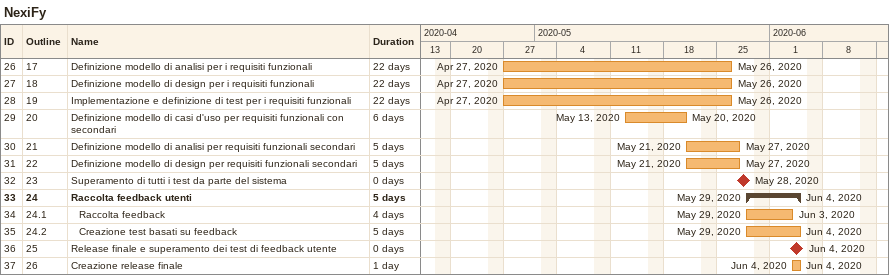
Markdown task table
NexiFy

| ID | WBS | Task | Duration | Start | Finish |
|---|---|---|---|---|---|
| 26 | 17 | Definizione modello di analisi per i requisiti funzionali | 22d | 2020-04-27 | 2020-05-26 |
| 27 | 18 | Definizione modello di design per i requisiti funzionali | 22d | 2020-04-27 | 2020-05-26 |
| 28 | 19 | Implementazione e definizione di test per i requisiti funzionali | 22d | 2020-04-27 | 2020-05-26 |
| 29 | 20 | Definizione modello di casi d'uso per requisiti funzionali con secondari | 6d | 2020-05-13 | 2020-05-20 |
| 30 | 21 | Definizione modello di analisi per requisiti funzionali secondari | 5d | 2020-05-21 | 2020-05-27 |
| 31 | 22 | Definizione modello di design per requisiti funzionali secondari | 5d | 2020-05-21 | 2020-05-27 |
| 32 | 23 | Superamento di tutti i test da parte del sistema | 0d | 2020-05-28 | 2020-05-28 |
| 33 | 24 | **Raccolta feedback utenti** | 5d | 2020-05-29 | 2020-06-04 |
| 34 | 24.1 | Raccolta feedback | 4d | 2020-05-29 | 2020-06-03 |
| 35 | 24.2 | Creazione test basati su feedback | 5d | 2020-05-29 | 2020-06-04 |
| 36 | 25 | Release finale e superamento dei test di feedback utente | 0d | 2020-06-04 | 2020-06-04 |
| 37 | 26 | Creazione release finale | 1d | 2020-06-04 | 2020-06-04 |
